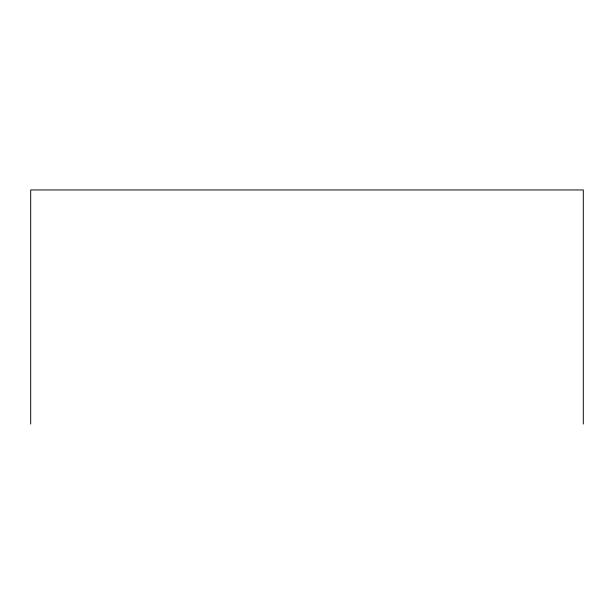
<?xml version="1.0" encoding="UTF-8"?>
<svg xmlns="http://www.w3.org/2000/svg" width="614" height="614" viewBox="0 0 614 614"><rect width="100%" height="100%" fill="white"/><g stroke="black" fill="none" stroke-linecap="round" stroke-linejoin="round"><path stroke-width="0.92" d="M583.3 424.044L583.3 189.956L30.7 189.956L30.7 424.044"/></g></svg>
